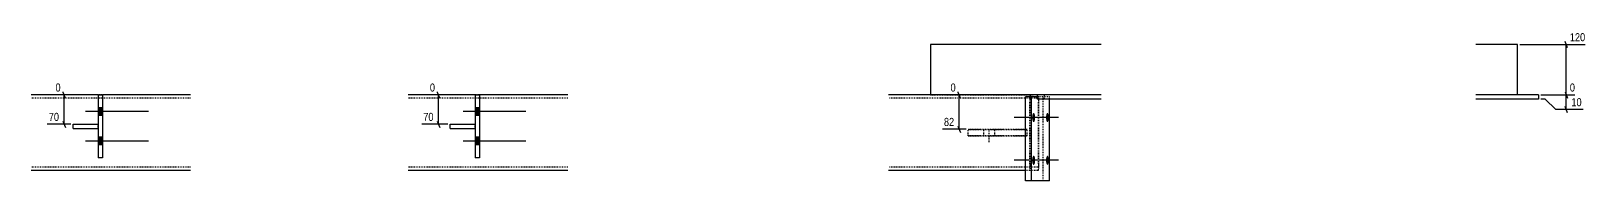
# Model space of a CAD drawing. Header units: millimetres. Extents: x 26 to 52624, y 8 to 1063.
# Drawn here: x 31818 to 35529, y 12 to 369 of the extents above; entities that cross this region are included whole.
import ezdxf

# ---------------------------------------------------------------- set-up
doc = ezdxf.new("R2010")
doc.units = ezdxf.units.MM
doc.linetypes.add('DXK_LINE_DOT2', pattern=[3.9198, 1.9599, -1.9599])
doc.layers.add('MÅLSÆTNING', color=7, linetype='Continuous')
doc.layers.add('STÅL', color=7, linetype='Continuous')
doc.styles.add('Arial Narrow', font='ARIALN.TTF', dxfattribs={"height": 0.2})

msp = doc.modelspace()

# ---------------------------------------------------------------- hatches: boundary and pattern name
at = {"layer": 'STÅL', "linetype": 'Continuous'}
for points in [[(31988.5, 168), (31988.5, 186), (31978.5, 186), (31978.5, 168)], [(32887.5, 168), (32887.5, 186), (32877.5, 186), (32877.5, 168)], [(34205.8, 163), (34205.8, 165.3), (34206.1, 167.5), (34206.5, 169.5), (34207, 171.2), (34207.6, 172.5), (34208.3, 173.5), (34209, 173.9), (34209.8, 173.9), (34210.5, 173.5), (34211.2, 172.5), (34211.8, 171.2), (34212.3, 169.5), (34212.7, 167.5), (34212.9, 165.3), (34213, 163), (34212.9, 160.7), (34212.7, 158.5), (34212.3, 156.5), (34211.8, 154.8), (34211.2, 153.5), (34210.5, 152.5), (34209.8, 152.1), (34209, 152.1), (34208.3, 152.5), (34207.6, 153.5), (34207, 154.8), (34206.5, 156.5), (34206.1, 158.5), (34205.8, 160.7)], [(34238.9, 163), (34239, 165.3), (34239.2, 167.5), (34239.6, 169.5), (34240, 171.2), (34240.6, 172.5), (34241.2, 173.5), (34241.9, 173.9), (34242.6, 173.9), (34243.3, 173.5), (34243.9, 172.5), (34244.5, 171.2), (34245, 169.5), (34245.3, 167.5), (34245.5, 165.3), (34245.6, 163), (34245.5, 160.7), (34245.3, 158.5), (34245, 156.5), (34244.5, 154.8), (34243.9, 153.5), (34243.3, 152.5), (34242.6, 152.1), (34241.9, 152.1), (34241.2, 152.5), (34240.6, 153.5), (34240, 154.8), (34239.6, 156.5), (34239.2, 158.5), (34239, 160.7)], [(31988.5, 98), (31988.5, 116), (31978.5, 116), (31978.5, 98)], [(32887.5, 98), (32887.5, 116), (32877.5, 116), (32877.5, 98)], [(34205.8, 61), (34205.8, 63.3), (34206.1, 65.5), (34206.5, 67.5), (34207, 69.2), (34207.6, 70.5), (34208.3, 71.5), (34209, 71.9), (34209.8, 71.9), (34210.5, 71.5), (34211.2, 70.5), (34211.8, 69.2), (34212.3, 67.5), (34212.7, 65.5), (34212.9, 63.3), (34213, 61), (34212.9, 58.7), (34212.7, 56.5), (34212.3, 54.5), (34211.8, 52.8), (34211.2, 51.5), (34210.5, 50.5), (34209.8, 50.1), (34209, 50.1), (34208.3, 50.5), (34207.6, 51.5), (34207, 52.8), (34206.5, 54.5), (34206.1, 56.5), (34205.8, 58.7)], [(34238.9, 61), (34239, 63.3), (34239.2, 65.5), (34239.6, 67.5), (34240, 69.2), (34240.6, 70.5), (34241.2, 71.5), (34241.9, 71.9), (34242.6, 71.9), (34243.3, 71.5), (34243.9, 70.5), (34244.5, 69.2), (34245, 67.5), (34245.3, 65.5), (34245.5, 63.3), (34245.6, 61), (34245.5, 58.7), (34245.3, 56.5), (34245, 54.5), (34244.5, 52.8), (34243.9, 51.5), (34243.3, 50.5), (34242.6, 50.1), (34241.9, 50.1), (34241.2, 50.5), (34240.6, 51.5), (34240, 52.8), (34239.6, 54.5), (34239.2, 56.5), (34239, 58.7)]]:
    msp.add_hatch(color=96, dxfattribs=at).paths.add_polyline_path(points)

# ---------------------------------------------------------------- linework, layer by layer
at = {"layer": 'MÅLSÆTNING', "color": 7, "linetype": 'Continuous'}
for p, q in [((35368.5, 337), (35524.7, 337)), ((35482.6, 329.5), (35476.6, 344.5)), ((31900.2, 209.5), (31894.2, 224.5)), ((32793.2, 209.5), (32787.2, 224.5)), ((34034.9, 209.5), (34028.9, 224.5)), ((35476.6, 224.5), (35482.6, 209.5)), ((31922, 217), (31876.6, 217)), ((31897.2, 147), (31897.2, 217)), ((32822.1, 217), (32769.5, 217)), ((32790.2, 147), (32790.2, 217)), ((34048.1, 217), (34011.2, 217)), ((34031.9, 135), (34031.9, 217)), ((35418.5, 217), (35500.3, 217)), ((35429.6, 207), (35418.5, 207)), ((35454.6, 182), (35429.6, 207)), ((35482.6, 174.5), (35476.6, 189.5)), ((35479.6, 182), (35479.6, 217)), ((31894.2, 154.5), (31900.2, 139.5)), ((32787.2, 154.5), (32793.2, 139.5)), ((35519.8, 182), (35454.6, 182)), ((31913.5, 147), (31857.1, 147)), ((32812.5, 147), (32750.1, 147)), ((34048.1, 135), (33991.7, 135)), ((34028.9, 142.5), (34034.9, 127.5))]:
    msp.add_line(p, q, dxfattribs=at)
at = {"layer": 'STÅL', "color": 2, "linetype": 'Continuous'}
for p, q in [((34370.4, 337), (33963.5, 337)), ((33963.5, 337), (33963.5, 217)), ((35363.5, 337), (35263.5, 337)), ((35363.5, 217), (35363.5, 337)), ((31978.5, 217), (31818.5, 217)), ((31978.5, 217), (31978.5, 67)), ((31978.5, 217), (31988.5, 217)), ((31988.5, 217), (31988.5, 67)), ((32198.5, 217), (31988.5, 217)), ((32877.5, 217), (32717.5, 217)), ((32877.5, 217), (32877.5, 67)), ((32877.5, 217), (32887.5, 217)), ((32887.5, 217), (32887.5, 67)), ((33098.5, 217), (32887.5, 217)), ((34210.3, 217), (33863.5, 217)), ((34189.6, 12), (34189.6, 212)), ((34217.5, 212), (34189.6, 212)), ((34200.5, 212.3), (34200.4, 212)), ((34201.1, 215.8), (34200.5, 212.3)), ((34201.9, 217), (34201.1, 215.8)), ((34204.5, 12), (34204.5, 212)), ((34217.5, 217), (34210.3, 217)), ((34370.4, 217), (34217.5, 217)), ((34217.5, 217), (34217.5, 207)), ((34370.4, 207), (34217.5, 207)), ((34247.2, 12), (34247.2, 207)), ((35413.5, 217), (35263.5, 217)), ((35413.5, 207), (35263.5, 207)), ((35413.5, 217), (35413.5, 207)), ((31918.5, 137), (31918.5, 147)), ((31918.5, 147), (31978.5, 147)), ((31918.5, 137), (31978.5, 137)), ((32817.5, 137), (32817.5, 147)), ((32817.5, 147), (32877.5, 147)), ((32817.5, 137), (32877.5, 137)), ((31988.5, 67), (31978.5, 67)), ((32887.5, 67), (32877.5, 67)), ((32198.5, 37), (31818.5, 37)), ((33098.5, 37), (32717.5, 37)), ((34189.6, 37), (33863.5, 37)), ((34247.2, 12), (34189.6, 12))]:
    msp.add_line(p, q, dxfattribs=at)
at = {"layer": 'STÅL', "color": 7, "linetype": 'DXK_LINE_DOT2'}
for p, q in [((32198.5, 209), (31818.5, 209)), ((32198.5, 217), (31978.5, 217)), ((33098.5, 217), (32717.5, 217)), ((33098.5, 209), (32717.5, 209)), ((33963.5, 217), (33863.5, 217)), ((34220, 209), (33863.5, 209)), ((33963.5, 217), (34210.3, 217)), ((34200, 207.1), (34199.9, 201)), ((34199.9, 53), (34199.9, 201)), ((34200.4, 212), (34200, 207.1)), ((34200.9, 204.1), (34201.2, 206.7)), ((34200.9, 201), (34200.9, 204.1)), ((34200.9, 53), (34200.9, 201)), ((34201.2, 206.7), (34201.5, 208.4)), ((34201.5, 208.4), (34201.9, 209)), ((34217.5, 217), (34210.3, 217)), ((34370.4, 217), (34217.5, 217)), ((34247.2, 212), (34217.5, 212)), ((34220.8, 215.8), (34220, 217)), ((34220, 209), (34220.4, 208.4)), ((34220.4, 208.4), (34220.7, 206.7)), ((34220.7, 206.7), (34220.9, 204.1)), ((34221.4, 212.3), (34220.8, 215.8)), ((34220.9, 204.1), (34221, 201)), ((34221, 53), (34221, 201)), ((34221.8, 207.1), (34221.4, 212.3)), ((34222, 201), (34221.8, 207.1)), ((34222, 53), (34222, 201)), ((34232.3, 12), (34232.3, 212)), ((34234.6, 217), (34234.6, 207)), ((34247.2, 207), (34247.2, 212)), ((35363.5, 217), (35263.5, 217)), ((31978.5, 137), (31978.5, 147)), ((32877.5, 137), (32877.5, 147)), ((34053.5, 119.5), (34053.5, 134.5)), ((34193.5, 134.5), (34053.5, 134.5)), ((34053.5, 134.5), (34193.5, 134.5)), ((34053.5, 119.5), (34053.5, 119.5)), ((34053.5, 119.5), (34193.5, 119.5)), ((34193.5, 119.5), (34053.5, 119.5)), ((34193.5, 119.5), (34193.5, 134.5)), ((34193.5, 119.5), (34193.5, 119.5)), ((32198.5, 45), (31818.5, 45)), ((33098.5, 45), (32717.5, 45)), ((34220, 45), (33863.5, 45)), ((34199.9, 53), (34200, 46.9)), ((34200, 46.9), (34200.5, 41.7)), ((34200.5, 41.7), (34201.1, 38.2)), ((34200.9, 49.9), (34200.9, 53)), ((34201.2, 47.3), (34200.9, 49.9)), ((34201.1, 38.2), (34201.9, 37)), ((34201.5, 45.6), (34201.2, 47.3)), ((34201.9, 45), (34201.5, 45.6)), ((34220.4, 45.6), (34220, 45)), ((34220, 37), (34220.8, 38.2)), ((34220.7, 47.3), (34220.4, 45.6)), ((34220.9, 49.9), (34220.7, 47.3)), ((34220.8, 38.2), (34221.4, 41.7)), ((34221, 53), (34220.9, 49.9)), ((34221.4, 41.7), (34221.8, 46.9)), ((34221.8, 46.9), (34222, 53)), ((34220, 37), (34189.6, 37))]:
    msp.add_line(p, q, dxfattribs=at)
at = {"layer": 'STÅL', "color": 96, "linetype": 'Continuous'}
for p, q in [((31988.5, 186), (31978.5, 186)), ((32887.5, 186), (32877.5, 186)), ((32098.5, 177), (31948.5, 177)), ((31988.5, 168), (31978.5, 168)), ((32998.5, 177), (32848.5, 177)), ((32887.5, 168), (32877.5, 168)), ((34235.7, 163), (34163.2, 163)), ((34268.6, 163), (34196.1, 163)), ((31988.5, 116), (31978.5, 116)), ((32887.5, 116), (32877.5, 116)), ((32098.5, 107), (31948.5, 107)), ((31988.5, 98), (31978.5, 98)), ((32998.5, 107), (32848.5, 107)), ((32887.5, 98), (32877.5, 98)), ((34235.7, 61), (34163.2, 61)), ((34268.6, 61), (34196.1, 61))]:
    msp.add_line(p, q, dxfattribs=at)
at = {"layer": 'STÅL', "color": 96, "linetype": 'DXK_LINE_DOT2'}
for p, q in [((34090.5, 119.5), (34090.5, 134.5)), ((34103.5, 104.5), (34103.5, 134.5)), ((34116.5, 119.5), (34116.5, 134.5))]:
    msp.add_line(p, q, dxfattribs=at)

# ---------------------------------------------------------------- next in the draw order: wipeouts: each hides what was drawn before it
at = {"color": 0, "linetype": 'Continuous'}
for points in [[(31892.7, 221), (31892.7, 249), (31872.6, 249), (31872.6, 221)], [(32785.7, 221), (32785.7, 249), (32765.5, 249), (32765.5, 221)], [(34027.4, 221), (34027.4, 249), (34007.2, 249), (34007.2, 221)], [(35504.3, 221), (35504.3, 249), (35484.1, 249), (35484.1, 221)], [(31889.1, 151), (31889.1, 179), (31856.7, 179), (31856.7, 151)], [(32782.1, 151), (32782.1, 179), (32749.7, 179), (32749.7, 151)], [(34023.8, 139), (34023.8, 167), (33991.4, 167), (33991.4, 139)]]:
    msp.add_wipeout(points, dxfattribs=at).dxf.layer = 'MÅLSÆTNING'

# ---------------------------------------------------------------- next in the draw order: texts
at = {"layer": 'MÅLSÆTNING', "color": 3, "linetype": 'Continuous', "style": 'Arial Narrow'}
for s, height, p in [('0', 19.1, (31876.6, 225)), ('0', 19.1, (32769.5, 225)), ('0', 19.1, (34011.2, 225)), ('70', 19.09, (31860.7, 155)), ('70', 19.09, (32753.7, 155)), ('82', 19.09, (33995.4, 143))]:
    msp.add_text(s, height=height, dxfattribs=at).set_placement(p)

# ---------------------------------------------------------------- next in the draw order: wipeouts: each hides what was drawn before it
at = {"color": 0, "linetype": 'Continuous'}
msp.add_wipeout([(35520.2, 186), (35520.2, 214), (35487.8, 214), (35487.8, 186)], dxfattribs=at).dxf.layer = 'MÅLSÆTNING'

# ---------------------------------------------------------------- next in the draw order: linework, layer by layer
at = {"layer": 'MÅLSÆTNING', "color": 7, "linetype": 'Continuous'}
for p, q in [((35479.6, 217), (35479.6, 337)), ((35476.6, 224.5), (35482.6, 209.5)), ((35418.5, 217), (35500.3, 217))]:
    msp.add_line(p, q, dxfattribs=at)

# ---------------------------------------------------------------- next in the draw order: texts
at = {"layer": 'MÅLSÆTNING', "color": 3, "linetype": 'Continuous', "style": 'Arial Narrow'}
for s, height, p in [('0', 19.1, (35488.1, 225)), ('10', 19.09, (35491.8, 190))]:
    msp.add_text(s, height=height, dxfattribs=at).set_placement(p)

# ---------------------------------------------------------------- next in the draw order: wipeouts: each hides what was drawn before it
at = {"color": 0, "linetype": 'Continuous'}
msp.add_wipeout([(35528.7, 341), (35528.7, 369), (35484.1, 369), (35484.1, 341)], dxfattribs=at).dxf.layer = 'MÅLSÆTNING'

# ---------------------------------------------------------------- next in the draw order: texts
at = {"layer": 'MÅLSÆTNING', "color": 3, "linetype": 'Continuous', "style": 'Arial Narrow'}
msp.add_text('120', height=19.09, dxfattribs=at).set_placement((35488.1, 345))

doc.saveas('drawing.dxf')
